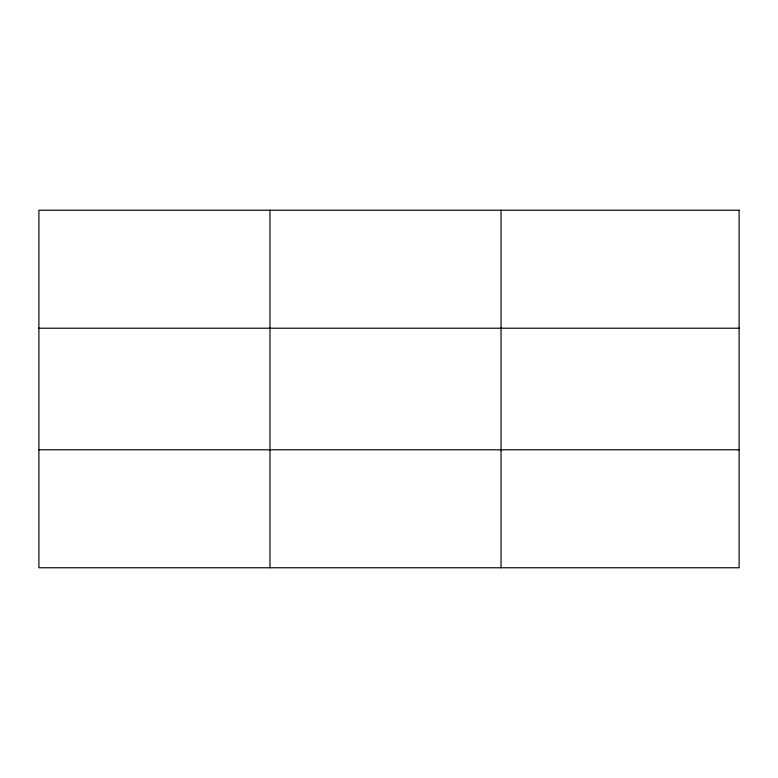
<?xml version="1.0" encoding="UTF-8"?>
<svg xmlns="http://www.w3.org/2000/svg" width="778" height="778" viewBox="0 0 778 778"><rect width="100%" height="100%" fill="white"/><g stroke="black" fill="none" stroke-linecap="round" stroke-linejoin="round"><path stroke-width="1.17" d="M269.966 210.235L269.966 567.765M501.032 210.235L501.032 567.765M38.9 328.219L739.1 328.219M38.9 449.781L739.1 449.781M739.1 210.235L739.1 567.765L38.9 567.765L38.9 210.235L739.1 210.235"/></g></svg>
